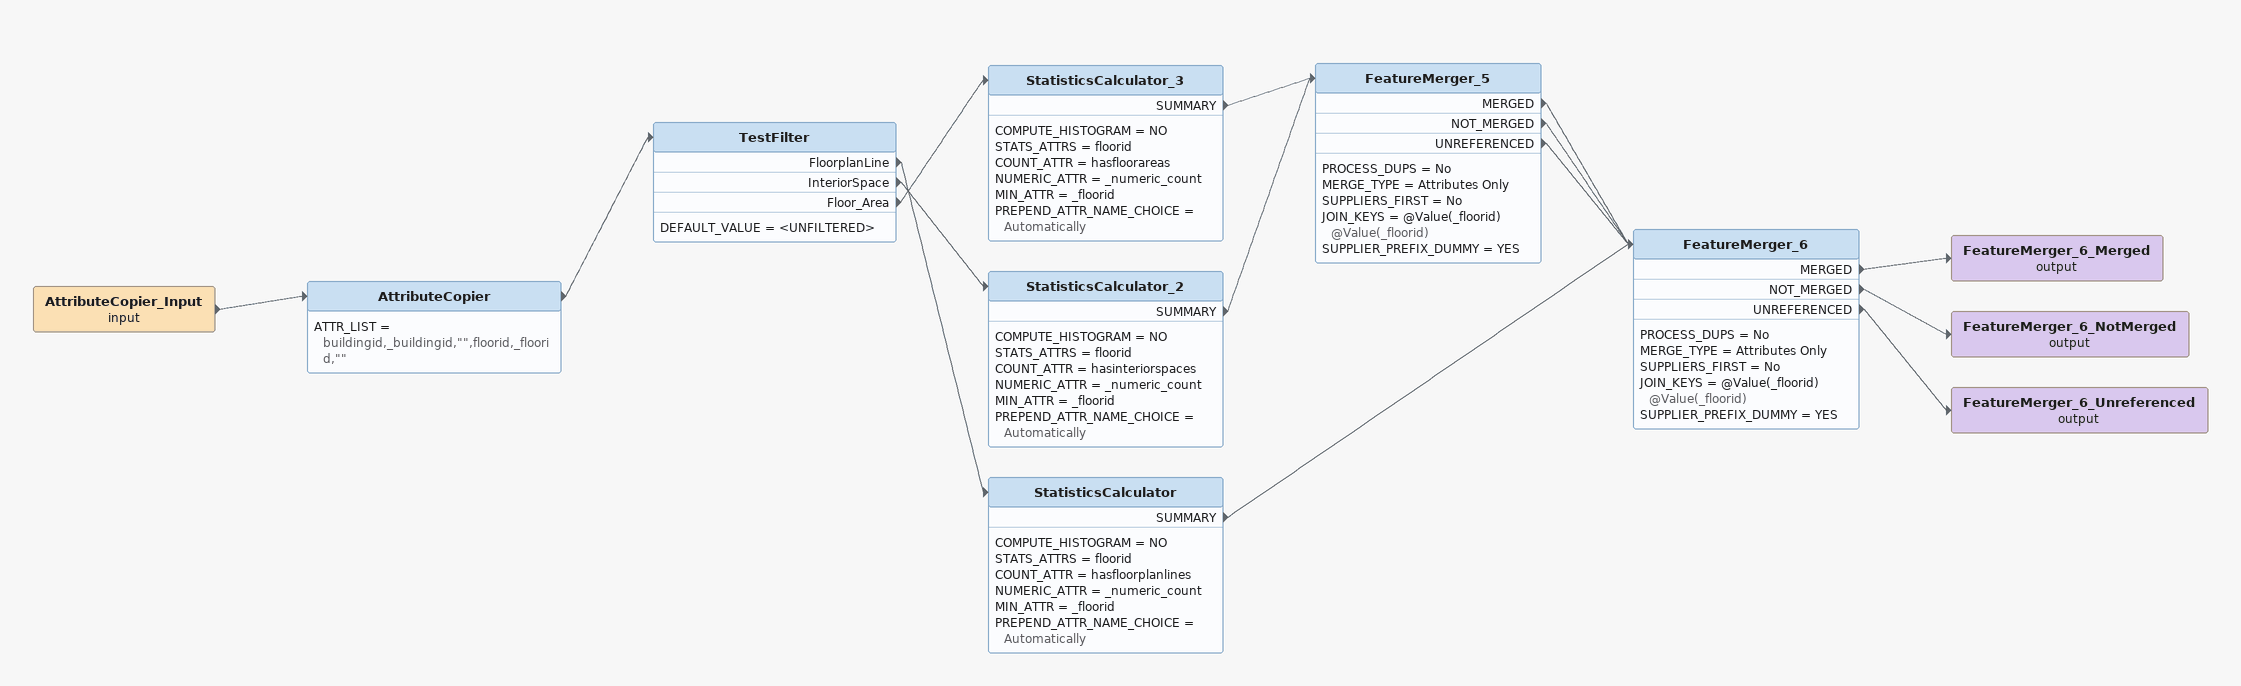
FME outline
AttributeCopier_Input (input)
    -> AttributeCopier
AttributeCopier
    ATTR_LIST = buildingid,_buildingid,"",floorid,_floorid,""
    -> TestFilter
TestFilter
    DEFAULT_VALUE = <UNFILTERED>
    FloorplanLine -> StatisticsCalculator
    InteriorSpace -> StatisticsCalculator_2
    Floor_Area -> StatisticsCalculator_3
StatisticsCalculator_3
    COMPUTE_HISTOGRAM = NO
    STATS_ATTRS = floorid
    COUNT_ATTR = hasfloorareas
    NUMERIC_ATTR = _numeric_count
    MIN_ATTR = _floorid
    PREPEND_ATTR_NAME_CHOICE = Automatically
    SUMMARY -> FeatureMerger_5
StatisticsCalculator_2
    COMPUTE_HISTOGRAM = NO
    STATS_ATTRS = floorid
    COUNT_ATTR = hasinteriorspaces
    NUMERIC_ATTR = _numeric_count
    MIN_ATTR = _floorid
    PREPEND_ATTR_NAME_CHOICE = Automatically
    SUMMARY -> FeatureMerger_5
FeatureMerger_5
    PROCESS_DUPS = No
    MERGE_TYPE = Attributes Only
    SUPPLIERS_FIRST = No
    JOIN_KEYS = @Value(_floorid) @Value(_floorid)
    SUPPLIER_PREFIX_DUMMY = YES
    MERGED -> FeatureMerger_6
    NOT_MERGED -> FeatureMerger_6
    UNREFERENCED -> FeatureMerger_6
StatisticsCalculator
    COMPUTE_HISTOGRAM = NO
    STATS_ATTRS = floorid
    COUNT_ATTR = hasfloorplanlines
    NUMERIC_ATTR = _numeric_count
    MIN_ATTR = _floorid
    PREPEND_ATTR_NAME_CHOICE = Automatically
    SUMMARY -> FeatureMerger_6
FeatureMerger_6
    PROCESS_DUPS = No
    MERGE_TYPE = Attributes Only
    SUPPLIERS_FIRST = No
    JOIN_KEYS = @Value(_floorid) @Value(_floorid)
    SUPPLIER_PREFIX_DUMMY = YES
    MERGED -> FeatureMerger_6_Merged (output)
    NOT_MERGED -> FeatureMerger_6_NotMerged (output)
    UNREFERENCED -> FeatureMerger_6_Unreferenced (output)
FeatureMerger_6_Merged (output)
FeatureMerger_6_NotMerged (output)
FeatureMerger_6_Unreferenced (output)
